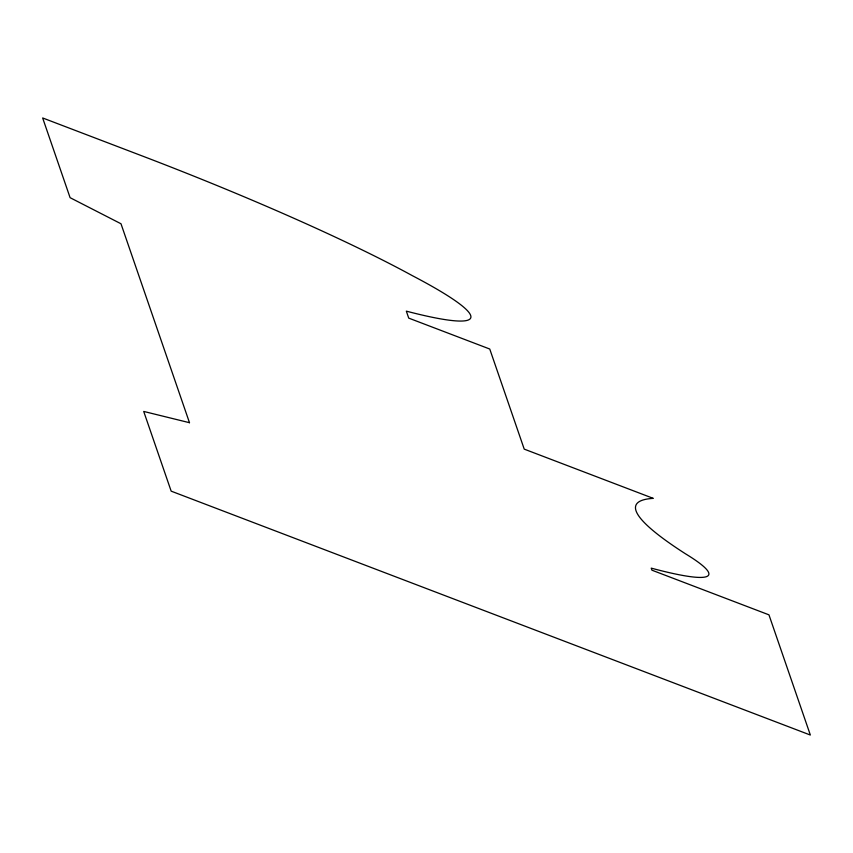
<?xml version="1.0" encoding="UTF-8"?>
<svg xmlns="http://www.w3.org/2000/svg" width="853" height="853" viewBox="0 0 853 853"><rect width="100%" height="100%" fill="white"/><g stroke="black" fill="none" stroke-linecap="round" stroke-linejoin="round"><path stroke-width="1.28" d="M189.494 422.704L143.709 411.434L171.165 491.147L810.35 735.041L768.958 614.842L651.927 570.188L651.223 568.13A212.461 21.837 21.4 0 0 685.354 553.725A575.199 59.124 21.4 0 1 653.259 498.365L524.222 449.126L489.75 349.026L408.726 318.116L406.327 311.142A255.537 26.262 21.4 0 0 412.362 275.668A340.805 35.037 21.4 0 0 141.534 155.694L42.65 117.959L70.095 197.683L120.987 223.763L189.494 422.704"/></g></svg>
